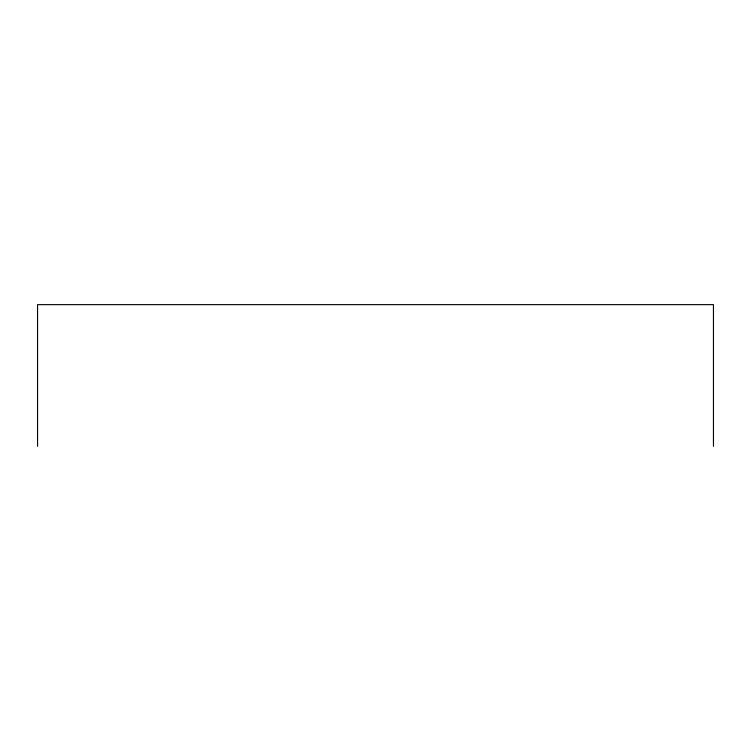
<?xml version="1.0" encoding="UTF-8"?>
<svg xmlns="http://www.w3.org/2000/svg" width="751" height="751" viewBox="0 0 751 751"><rect width="100%" height="100%" fill="white"/><g stroke="black" fill="none" stroke-linecap="round" stroke-linejoin="round"><path stroke-width="1.13" d="M713.45 446.357L713.45 304.643L37.55 304.643L37.55 446.357"/></g></svg>
